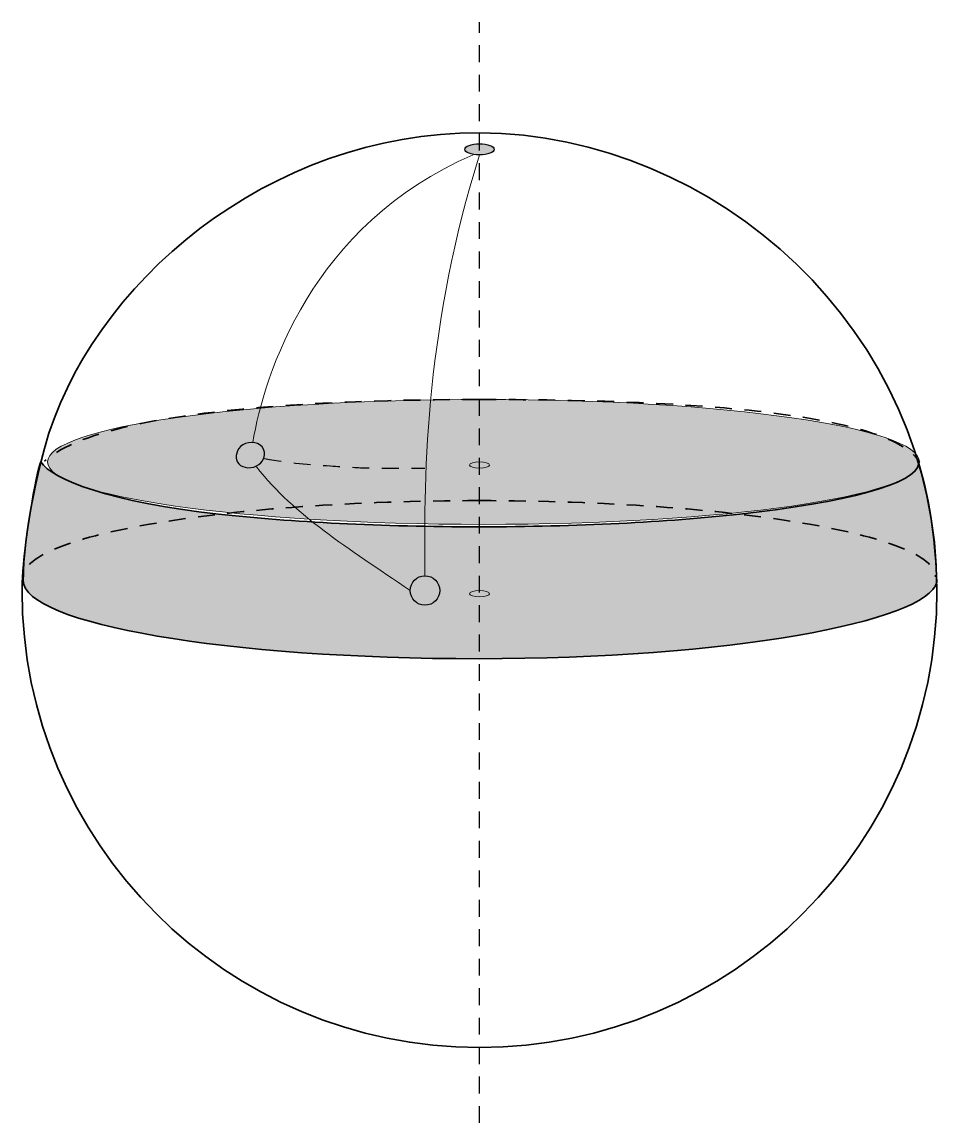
# Model space of a CAD drawing. Extents: x 121 to 339, y -599 to -337.
import ezdxf

# ---------------------------------------------------------------- set-up
doc = ezdxf.new("R2010")
doc.units = 0
doc.header["$MEASUREMENT"] = 0
for name, pattern in [('AI-Linetype-0', [7, 4, -3]), ('AI-Linetype-1', [7, 4, -3]), ('AI-Linetype-2', [7, 4, -3]), ('AI-Linetype-3', [7, 4, -3]), ('AI-Linetype-4', [7, 4, -3]), ('AI-Linetype-5', [7, 4, -3])]:
    doc.linetypes.add(name, pattern=pattern)
doc.layers.add('Layer 1', color=7, linetype='Continuous', lineweight=0)

# ---------------------------------------------------------------- blocks, each defined once
blk = doc.blocks.new('Block_0')
at = {"layer": 'Layer 1', "color": 250, "linetype": 'AI-Linetype-2', "lineweight": 35, "true_color": 0x231f20}
blk.add_open_spline([(229.91, -451.02), (170.11, -451.02), (121.63, -459.12), (121.63, -469.11)], degree=3, dxfattribs=at)
at = {"layer": 'Layer 1', "color": 250, "linetype": 'AI-Linetype-1', "lineweight": 35, "true_color": 0x231f20}
blk.add_open_spline([(229.91, -451.02), (289.72, -451.02), (338.2, -459.12), (338.2, -469.11)], degree=3, dxfattribs=at)

msp = doc.modelspace()

# ---------------------------------------------------------------- hatches: boundary and pattern name
at = {"layer": 'Layer 1', "true_color": 0x808285, "transparency": 33554687}
h = msp.add_hatch(color=252, dxfattribs=at)
h.dxf.hatch_style = 2
edge = h.paths.add_edge_path()
edge.add_ellipse((229.91, -367.56), major_axis=(3.5, 0), ratio=0.373717, start_angle=0, end_angle=360)
at = {"layer": 'Layer 1', "true_color": 0xcce1f1, "transparency": 33554687}
h = msp.add_hatch(color=254, dxfattribs=at)
h.dxf.hatch_style = 2
edge = h.paths.add_edge_path()
edge.add_ellipse((230.86, -441.82), major_axis=(103.55, 0), ratio=0.143259, start_angle=0, end_angle=360)
at = {"layer": 'Layer 1', "true_color": 0x808285, "transparency": 33554687}
h = msp.add_hatch(color=252, dxfattribs=at)
h.dxf.hatch_style = 2
edge = h.paths.add_edge_path()
edge.add_spline(control_points=[(178.83, -439.49), (179.04, -440.99), (178.15, -442.48), (176.32, -443.04), (174.42, -443.62), (172.56, -442.64), (172.27, -441.49), (171.86, -439.91), (172.45, -438.2), (174.33, -437.47), (176.26, -436.73), (178.55, -437.56), (178.83, -439.49)], knot_values=[0, 0, 0, 0, 1, 1, 1, 2, 2, 2, 3, 3, 3, 4, 4, 4, 4], degree=3, periodic=0)
at = {"layer": 'Layer 1', "true_color": 0xf9babd, "transparency": 33554687}
h = msp.add_hatch(color=254, dxfattribs=at)
h.dxf.hatch_style = 2
edge = h.paths.add_edge_path()
edge.add_spline(control_points=[(334.22, -442.2), (333.76, -447.11), (316.68, -451.48), (291.78, -454.22), (274.51, -456.12), (253.07, -457.24), (229.84, -457.24), (206.61, -457.24), (185.17, -456.12), (167.9, -454.22), (142.64, -451.44), (128.36, -446.04), (125.75, -441.82), (125.45, -441.35), (121.63, -459.26), (121.54, -469.81), (121.54, -469.93), (121.53, -469.88), (121.52, -470), (121.74, -480.39), (170.03, -488.58), (229.84, -488.58), (288.45, -488.58), (336.3, -479.86), (338.54, -470.39), (338.2, -462.13), (337.13, -451.39), (334.22, -442.2)], knot_values=[0, 0, 0, 0, 1, 1, 1, 2, 2, 2, 3, 3, 3, 4, 4, 4, 5, 5, 5, 6, 6, 6, 7, 7, 7, 8, 8, 8, 9, 9, 9, 9], degree=3, periodic=0)
at = {"layer": 'Layer 1', "true_color": 0x414042, "transparency": 33554687}
h = msp.add_hatch(color=250, dxfattribs=at)
h.dxf.hatch_style = 2
edge = h.paths.add_edge_path()
edge.add_ellipse((229.91, -442.57), major_axis=(2.4, 0), ratio=0.312489, start_angle=0, end_angle=360)
at = {"layer": 'Layer 1', "true_color": 0x808285, "transparency": 33554687}
h = msp.add_hatch(color=252, dxfattribs=at)
h.dxf.hatch_style = 2
edge = h.paths.add_edge_path()
edge.add_arc((216.96, -472.38), 3.5, 0, 360)
at = {"layer": 'Layer 1', "true_color": 0x414042, "transparency": 33554687}
h = msp.add_hatch(color=250, dxfattribs=at)
h.dxf.hatch_style = 2
edge = h.paths.add_edge_path()
edge.add_ellipse((229.91, -473.13), major_axis=(2.4, 0), ratio=0.312489, start_angle=0, end_angle=360)

# ---------------------------------------------------------------- linework, layer by layer
at = {"layer": 'Layer 1', "color": 153, "linetype": 'AI-Linetype-0', "lineweight": 25, "true_color": 0x6699cc}
msp.add_line((229.91, -598.86), (229.91, -337.32), dxfattribs=at)
at = {"layer": 'Layer 1', "color": 250, "lineweight": 35, "true_color": 0x231f20}
msp.add_lwpolyline([(229.91, -466.98)], dxfattribs=at)
at = {"layer": 'Layer 1', "color": 251, "lineweight": 25, "true_color": 0x504d4d}
msp.add_circle((216.96, -472.38), 3.5, dxfattribs=at)
msp.add_ellipse((229.91, -367.56), major_axis=(3.5, 0), ratio=0.373717, dxfattribs=at)
at = {"layer": 'Layer 1'}
for centre, major_axis, ratio in [((230.86, -441.82), (103.55, 0), 0.143259), ((229.91, -442.57), (2.4, 0), 0.312489), ((229.91, -473.13), (2.4, 0), 0.312489)]:
    msp.add_ellipse(centre, major_axis=major_axis, ratio=ratio, dxfattribs=at)
at = {"layer": 'Layer 1', "color": 250, "lineweight": 35, "true_color": 0x231f20}
for points, knots in [([(338.56, -472.29), (338.56, -532.29), (289.92, -580.93), (229.91, -580.93), (169.91, -580.93), (121.27, -532.29), (121.27, -472.29), (121.27, -468.63), (122.16, -454.78), (126.58, -438.65), (137.27, -399.55), (179.97, -363.45), (229.91, -363.64), (285.79, -363.86), (338.56, -410.47), (338.56, -472.29)], [0, 0, 0, 0, 1, 1, 1, 2, 2, 2, 3, 3, 3, 4, 4, 4, 5, 5, 5, 5]), ([(334.22, -442.2), (333.76, -447.11), (316.68, -451.48), (291.78, -454.22), (274.51, -456.12), (253.07, -457.24), (229.84, -457.24), (206.61, -457.24), (185.17, -456.12), (167.9, -454.22), (142.64, -451.44), (128.36, -446.04), (125.75, -441.82), (125.45, -441.35), (121.63, -459.26), (121.54, -469.81), (121.54, -469.93), (121.53, -469.88), (121.52, -470), (121.74, -480.39), (170.03, -488.58), (229.84, -488.58), (288.45, -488.58), (336.3, -479.86), (338.54, -470.39), (338.2, -462.13), (337.13, -451.39), (334.22, -442.2)], [0, 0, 0, 0, 1, 1, 1, 2, 2, 2, 3, 3, 3, 4, 4, 4, 5, 5, 5, 6, 6, 6, 7, 7, 7, 8, 8, 8, 9, 9, 9, 9])]:
    msp.add_open_spline(points, degree=3, knots=knots, dxfattribs=at)
at = {"layer": 'Layer 1', "color": 251, "lineweight": 18, "true_color": 0x504d4d}
for points in [[(176.06, -437.2), (178.83, -421.07), (189.81, -385.56), (228.42, -368.87)], [(216.96, -468.88), (216.58, -443.23), (217.41, -408.79), (229.91, -368.87)], [(176.97, -443.03), (186.26, -454.78), (198.34, -462.01), (213.46, -472.38)]]:
    msp.add_open_spline(points, degree=3, dxfattribs=at)
at = {"layer": 'Layer 1', "color": 250, "linetype": 'AI-Linetype-3', "lineweight": 35, "true_color": 0x231f20}
msp.add_open_spline([(229.9, -427), (193.71, -427), (140.68, -429.16), (126.58, -441.65)], degree=3, dxfattribs=at)
at = {"layer": 'Layer 1', "color": 250, "linetype": 'AI-Linetype-4', "lineweight": 35, "true_color": 0x231f20}
msp.add_open_spline([(229.9, -427), (264.71, -427), (325.9, -428.39), (334.41, -441.82)], degree=3, dxfattribs=at)
at = {"layer": 'Layer 1', "color": 251, "lineweight": 25, "true_color": 0x504d4d}
msp.add_open_spline([(178.83, -439.49), (179.04, -440.99), (178.15, -442.48), (176.32, -443.04), (174.42, -443.62), (172.56, -442.64), (172.27, -441.49), (171.86, -439.91), (172.45, -438.2), (174.33, -437.47), (176.26, -436.73), (178.55, -437.56), (178.83, -439.49)], degree=3, knots=[0, 0, 0, 0, 1, 1, 1, 2, 2, 2, 3, 3, 3, 4, 4, 4, 4], dxfattribs=at)
at = {"layer": 'Layer 1', "color": 153, "linetype": 'AI-Linetype-5', "lineweight": 25, "true_color": 0x6699cc}
msp.add_open_spline([(178.86, -441.03), (185.13, -442.18), (189.45, -442.4), (194.55, -442.76), (201.13, -443.21), (200.87, -443.32), (216.96, -443.32)], degree=3, knots=[0, 0, 0, 0, 1, 1, 1, 2, 2, 2, 2], dxfattribs=at)

# ---------------------------------------------------------------- block references
at = {"layer": 'Layer 1'}
msp.add_blockref('Block_0', (0, 0), dxfattribs=at)

doc.saveas('drawing.dxf')
